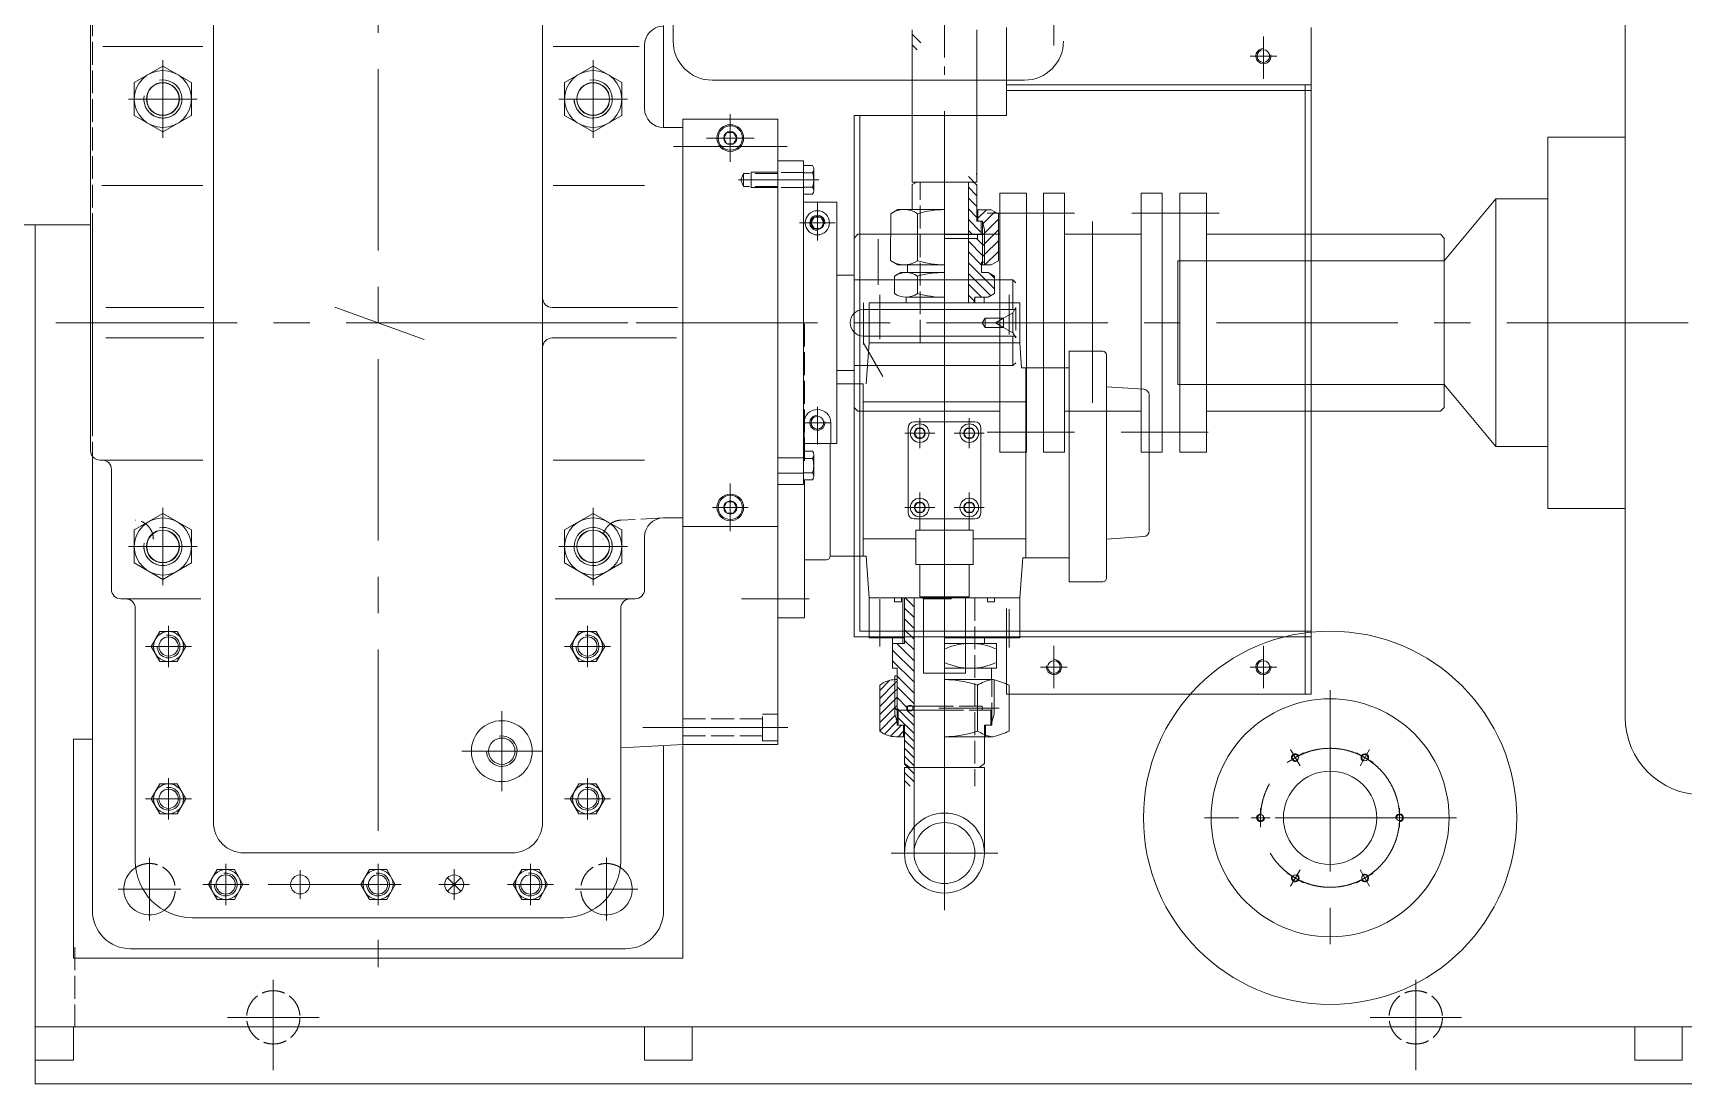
# Model space of a CAD drawing. Header units: millimetres. Extents: x 1925 to 561113, y 7411 to 433459.
# Drawn here: x 287040 to 309051, y 167604 to 181623 of the extents above; entities that cross this region are included whole.
import ezdxf

# ---------------------------------------------------------------- set-up
doc = ezdxf.new("R2010")
doc.units = ezdxf.units.MM
doc.header["$LTSCALE"] = 25.4
for name, pattern in [('ACAD_ISO02W100', [15, 12, -3]), ('CENTER', [50.8, 31.75, -6.35, 6.35, -6.35]), ('EB_DASH', [6, 3, -3])]:
    doc.linetypes.add(name, pattern=pattern)
for name, color, linetype, lineweight in [('CAXA0', 7, 'Continuous', 5), ('CAXA1', 5, 'CENTER', 5), ('CAXA2', 6, 'EB_DASH', 5), ('CAXA3', 7, 'Continuous', 5)]:
    doc.layers.add(name, color=color, linetype=linetype, lineweight=lineweight)

msp = doc.modelspace()

# ---------------------------------------------------------------- linework, layer by layer
at = {"layer": 'CAXA0', "color": 7, "linetype": 'Continuous', "lineweight": 5}
for p, q in [((287807.5, 187880.34), (287807.5, 176054.29)), ((289447.67, 186902.35), (289447.67, 171092.41)), ((293838.31, 186902.35), (293838.31, 171092.41)), ((295580.08, 186872.29), (295580.08, 181515.05)), ((308279.95, 172494.73), (308279.95, 183022.31)), ((295452.99, 181722.72), (295452.99, 180361.84)), ((298768.07, 181664.88), (298768.07, 179635.34)), ((298768.07, 181608.78), (298882.37, 181494.48)), ((299631.67, 181664.88), (299631.67, 179635.34)), ((304088.84, 172805.56), (304088.84, 181695.56)), ((289306.27, 181441.35), (287970.66, 181441.35)), ((293979.7, 181441.35), (295127.27, 181441.35)), ((295199.07, 181461.72), (295199.07, 180615.84)), ((298768.07, 181465.09), (298834.99, 181398.18)), ((288772.87, 181182.83), (288391.87, 180962.86)), ((288772.87, 181182.83), (289153.87, 180962.86)), ((294513.1, 181182.83), (294132.1, 180962.86)), ((294513.1, 181182.83), (294894.1, 180962.86)), ((295453.19, 181274.68), (295453.19, 180361.84)), ((303631.64, 181314.56), (303276.04, 181314.56)), ((288391.87, 180522.92), (288391.87, 180962.86)), ((289153.87, 180522.92), (289153.87, 180962.86)), ((294132.1, 180522.92), (294132.1, 180962.86)), ((294894.1, 180522.92), (294894.1, 180962.86)), ((296100.78, 180994.35), (300266.38, 180994.35)), ((300024.84, 180933.56), (304088.84, 180933.56)), ((304012.64, 172805.56), (304012.64, 180933.56)), ((300024.84, 180857.36), (304088.84, 180857.36)), ((288772.87, 180302.95), (288391.87, 180522.92)), ((288772.87, 180302.95), (289153.87, 180522.92)), ((294513.1, 180302.95), (294132.1, 180522.92)), ((294513.1, 180302.95), (294894.1, 180522.92)), ((295453.07, 180361.84), (295707.19, 180361.84)), ((295707.19, 180476.2), (295707.19, 172147.72)), ((295707.19, 180476.2), (295707.19, 179917.51)), ((295707.19, 180476.2), (296977.19, 180476.2)), ((296254.2, 180222.2), (296298.19, 180298.4)), ((296386.18, 180298.4), (296298.19, 180298.4)), ((296430.17, 180222.2), (296386.18, 180298.4)), ((296977.19, 175459.69), (296977.19, 180476.2)), ((296254.2, 180222.2), (296298.19, 180146)), ((296254.2, 180222.2), (296298.19, 180146)), ((296386.18, 180146), (296298.19, 180146)), ((296430.17, 180222.2), (296386.18, 180146)), ((307245.8, 180235.02), (307245.8, 175282.02)), ((307245.8, 180235.02), (308279.95, 180235.02)), ((295707.19, 179917.51), (295707.19, 178393.42)), ((296977.23, 179917.33), (297320.09, 179917.33)), ((297439.42, 179854), (297320.09, 179854)), ((297320.13, 175599.17), (297320.13, 179917.33)), ((297439.42, 179758.68), (297320.09, 179758.68)), ((297454.71, 179806.34), (297454.71, 179520.38)), ((299631.67, 179635.34), (298768.07, 179635.34)), ((298828.69, 179635.68), (298769.13, 179601.37)), ((299518.58, 179708.79), (299632.81, 179594.57)), ((299521.94, 178024.99), (299521.94, 179635.34)), ((299573.14, 179635.34), (299632.97, 179600.73)), ((299623.83, 179747.24), (299632.96, 179738.1)), ((289306.27, 179589.76), (287958.52, 179589.76)), ((293979.7, 179589.76), (295199.07, 179589.76)), ((297439.42, 179568.04), (297320.09, 179568.04)), ((297439.42, 179472.72), (297320.09, 179472.72)), ((298769.13, 179601.37), (298768.83, 179267.43)), ((299518.58, 179565.11), (299632.65, 179451.04)), ((299518.58, 179421.43), (299632.5, 179307.51)), ((299632.73, 179600.87), (299632.29, 179114.26)), ((299937.93, 179485.35), (299937.93, 176031.29)), ((300293.53, 179485.35), (299937.93, 179485.35)), ((300293.53, 179485.69), (300293.53, 176031.29)), ((300522.13, 179485.35), (300522.13, 176031.29)), ((300801.53, 179485.35), (300522.13, 179485.35)), ((300801.53, 179485.35), (300801.53, 176031.29)), ((302102.01, 179485.35), (301822.61, 179485.35)), ((301822.61, 179485.35), (301822.61, 176031.29)), ((302102.01, 179485.35), (302102.01, 176031.29)), ((302336.99, 179485.69), (302336.99, 176031.29)), ((302336.99, 179485.35), (302692.59, 179485.35)), ((302692.59, 179485.35), (302692.59, 176031.29)), ((305866.95, 178584.02), (306556.38, 179409.52)), ((306556.38, 176107.52), (306556.38, 179409.52)), ((306556.38, 179409.52), (307245.8, 179409.52)), ((297764.39, 179368.53), (297320.09, 179368.53)), ((297416.06, 179091.75), (297460.05, 179167.95)), ((297548.04, 179167.95), (297460.05, 179167.95)), ((297592.03, 179091.75), (297548.04, 179167.95)), ((297764.39, 176147.92), (297764.39, 179368.53)), ((298481.76, 179212.09), (298481.2, 178586.69)), ((298481.76, 179212.09), (298481.2, 178586.69)), ((298578.11, 179267.6), (298481.76, 179212.09)), ((298578.11, 179267.6), (298481.76, 179212.09)), ((299200.63, 179267.04), (298578.11, 179267.6)), ((299200.63, 179267.04), (298578.11, 179267.6)), ((298841.17, 179211.77), (298840.61, 178586.37)), ((298841.17, 179211.77), (298840.61, 178586.37)), ((299518.58, 179277.74), (299632.34, 179163.98)), ((299823.14, 179266.49), (299632.43, 179266.66)), ((299823.14, 179266.49), (299632.43, 179266.66)), ((299645.13, 179266.65), (299644.99, 179114.25)), ((299645.13, 179266.65), (299644.99, 179114.25)), ((299758.38, 179266.54), (299645.02, 179153.39)), ((299758.38, 179266.54), (299645.02, 179153.39)), ((299873.15, 179237.55), (299715.92, 179080.61)), ((299873.15, 179237.55), (299715.92, 179080.61)), ((299823.14, 179266.49), (299919.4, 179210.8)), ((299823.14, 179266.49), (299919.4, 179210.8)), ((299919.4, 179210.8), (299918.83, 178585.4)), ((299919.4, 179210.8), (299918.83, 178585.4)), ((286639.33, 179066.54), (287807.5, 179066.54)), ((287071.09, 173059.44), (287071.09, 179066.54)), ((297416.06, 179091.75), (297460.05, 179015.55)), ((297416.06, 179091.75), (297460.05, 179015.55)), ((297548.04, 179015.55), (297460.05, 179015.55)), ((297592.03, 179091.75), (297548.04, 179015.55)), ((299518.58, 179134.06), (299690.57, 178962.07)), ((299518.58, 178990.37), (299572.45, 178936.51)), ((299708.49, 179114.19), (299632.29, 179114.26)), ((299708.49, 179114.19), (299632.29, 179114.26)), ((299682.11, 179114.21), (299690.7, 179105.62)), ((299690.71, 179114.2), (299690.55, 178936.4)), ((299690.71, 179114.2), (299690.55, 178936.4)), ((299708.49, 179114.19), (299707.96, 178529.99)), ((299708.49, 179114.19), (299707.96, 178529.99)), ((299733.75, 178954.84), (299708.32, 178929.46)), ((299733.75, 178954.84), (299708.32, 178929.46)), ((299715.92, 179080.61), (299708.45, 179073.15)), ((299715.92, 179080.61), (299708.45, 179073.15)), ((299919.2, 178996.41), (299733.62, 178811.16)), ((299919.2, 178996.41), (299733.62, 178811.16)), ((299919.33, 179140.09), (299733.75, 178954.84)), ((299919.33, 179140.09), (299733.75, 178954.84)), ((298043.64, 178939.25), (297992.84, 178888.45)), ((299937.93, 178939.25), (298043.64, 178939.25)), ((299638.43, 178883.11), (299200.28, 178883.5)), ((299638.43, 178883.11), (299200.28, 178883.5)), ((299708.33, 178936.39), (299200.33, 178936.84)), ((299708.33, 178936.39), (299200.33, 178936.84)), ((299518.58, 178846.69), (299708.08, 178657.19)), ((299625.83, 178883.12), (299708.21, 178800.75)), ((299638.48, 178936.45), (299638.43, 178883.11)), ((299638.48, 178936.45), (299638.43, 178883.11)), ((299733.62, 178811.16), (299708.19, 178785.78)), ((299733.62, 178811.16), (299708.19, 178785.78)), ((299919.07, 178852.73), (299733.49, 178667.47)), ((299919.07, 178852.73), (299733.49, 178667.47)), ((301822.61, 178939.25), (300801.53, 178939.25)), ((305816.06, 178939.49), (302692.59, 178939.49)), ((305866.86, 178888.69), (305816.06, 178939.49)), ((305866.86, 176628.43), (305866.86, 178888.69)), ((298577.45, 178531), (298481.2, 178586.69)), ((298577.45, 178531), (298481.2, 178586.69)), ((298577.45, 178531), (299199.96, 178530.44)), ((298577.45, 178531), (299199.96, 178530.44)), ((298704.67, 178530.89), (298704.57, 178429.29)), ((298704.67, 178530.89), (298704.57, 178429.29)), ((299518.58, 178703), (299695.26, 178526.33)), ((299518.58, 178559.32), (299867.7, 178210.21)), ((299695.3, 178568.1), (299695.17, 178428.4)), ((299695.3, 178568.1), (299695.17, 178428.4)), ((299822.48, 178529.89), (299695.26, 178530)), ((299822.48, 178529.89), (299695.26, 178530)), ((299733.4, 178568.07), (299695.3, 178568.1)), ((299733.4, 178568.07), (299695.3, 178568.1)), ((299733.49, 178667.47), (299708.07, 178642.1)), ((299733.49, 178667.47), (299708.07, 178642.1)), ((299918.95, 178709.04), (299739.54, 178529.96)), ((299918.95, 178709.04), (299739.54, 178529.96)), ((299822.48, 178529.89), (299918.83, 178585.4)), ((299822.48, 178529.89), (299918.83, 178585.4)), ((302310.95, 178584.09), (305866.84, 178584.09)), ((302310.95, 176933.02), (302310.95, 178584.02)), ((302310.95, 178584.02), (305866.95, 178584.02)), ((297764.39, 178393.42), (297992.84, 178393.42)), ((300112.54, 178329.92), (297992.84, 178329.92)), ((298531.81, 178381.05), (298531.6, 178147.64)), ((298531.81, 178381.05), (298531.6, 178147.64)), ((298615.67, 178429.37), (298531.81, 178381.05)), ((298615.67, 178429.37), (298531.81, 178381.05)), ((298615.67, 178429.37), (299199.87, 178428.84)), ((298615.67, 178429.37), (299199.87, 178428.84)), ((298840.42, 178380.77), (298840.21, 178147.36)), ((298840.42, 178380.77), (298840.21, 178147.36)), ((299518.58, 178415.64), (299816.97, 178117.25)), ((299784.07, 178428.32), (299695.17, 178428.4)), ((299784.07, 178428.32), (299695.17, 178428.4)), ((299784.07, 178428.32), (299867.85, 178379.85)), ((299784.07, 178428.32), (299867.85, 178379.85)), ((299805.89, 178415.7), (299867.83, 178353.76)), ((299867.85, 178379.85), (299867.64, 178146.44)), ((299867.85, 178379.85), (299867.64, 178146.44)), ((300112.54, 178329.92), (300150.64, 178291.82)), ((300112.54, 178329.92), (300112.54, 177936.22)), ((299199.58, 178098.65), (298685.86, 178099.11)), ((299199.58, 178098.65), (298685.86, 178099.11)), ((298687.04, 178099.11), (298687.04, 178024.99)), ((299518.58, 178271.95), (299692.33, 178098.2)), ((299518.58, 178128.27), (299595.59, 178051.26)), ((299589.72, 178024.99), (299606.08, 178098.27)), ((299606.08, 178024.99), (299606.08, 178098.28)), ((299783.78, 178098.12), (299606.08, 178098.28)), ((299783.78, 178098.12), (299618.68, 178098.27)), ((299728.44, 178098.17), (299728.44, 178024.99)), ((299783.78, 178098.12), (299867.64, 178146.44)), ((299783.78, 178098.12), (299867.64, 178146.44)), ((289320.67, 177961.73), (288010.84, 177961.73)), ((295637.37, 177961.73), (293965.31, 177961.73)), ((300150.64, 177936.22), (298118.89, 177936.22)), ((298195, 177491.59), (298195, 178024.99)), ((298195, 178024.99), (300204.15, 178024.99)), ((300204.15, 177491.59), (300204.15, 178024.99)), ((289320.67, 177555.33), (288010.84, 177555.33)), ((293965.31, 177555.24), (295623.85, 177555.24)), ((300150.9, 177580.62), (298118.89, 177580.62)), ((298195, 177491.59), (298155.82, 176943.1)), ((298195, 177491.59), (300204.15, 177491.59)), ((300112.54, 177580.62), (300112.54, 177186.92)), ((300204.37, 177491.59), (300228.13, 177158.95)), ((300112.54, 177186.92), (297992.84, 177186.92)), ((300112.54, 177186.92), (300150.64, 177225.02)), ((301309.56, 177377.34), (300863.54, 177377.34)), ((300863.54, 177377.34), (300863.54, 174301.4)), ((301360.36, 177326.54), (301360.36, 174352.2)), ((295707.19, 172132.29), (295707.19, 177123.42)), ((297764.39, 177123.42), (297992.84, 177123.42)), ((300863.54, 177158.95), (300226.43, 177158.95)), ((300282.94, 177158.95), (300282.94, 174622.65)), ((297758.06, 176945.59), (298116.44, 176945.59)), ((298116.44, 176945.59), (298116.44, 174646.89)), ((301859.12, 176871.65), (301360.36, 176905.36)), ((301930.19, 176795.63), (301930.19, 174982.28)), ((302310.95, 176933.09), (305866.86, 176933.09)), ((305866.95, 176933.02), (306556.38, 176107.52)), ((298043.64, 176577.39), (297992.84, 176628.19)), ((299937.93, 176577.39), (298043.64, 176577.39)), ((298116.44, 176704.22), (300282.94, 176704.22)), ((301822.61, 176577.39), (300801.53, 176577.39)), ((305816.06, 176577.63), (302692.59, 176577.63)), ((305866.86, 176628.43), (305816.06, 176577.63)), ((297326.24, 176147.98), (297326.24, 176424.75)), ((297681.84, 176147.98), (297681.84, 176424.75)), ((298717.09, 176361.32), (298717.09, 175218.32)), ((298793.29, 176437.52), (299606.09, 176437.52)), ((298796.16, 176285.12), (298832.82, 176348.62)), ((298906.15, 176348.62), (298832.82, 176348.62)), ((298942.81, 176285.12), (298906.15, 176348.62)), ((299456.56, 176285.12), (299493.22, 176348.62)), ((299566.55, 176348.62), (299493.22, 176348.62)), ((299603.21, 176285.12), (299566.55, 176348.62)), ((299682.29, 176361.32), (299682.29, 175218.32)), ((296977.23, 175599.17), (296977.23, 176170.67)), ((297764.39, 176147.98), (297320.13, 176147.98)), ((297675.69, 176148.16), (297675.69, 174646.89)), ((297675.69, 176148.16), (297675.69, 174646.89)), ((298796.16, 176285.12), (298832.82, 176221.62)), ((298796.16, 176285.12), (298832.82, 176221.62)), ((298906.15, 176221.62), (298832.82, 176221.62)), ((298942.81, 176285.12), (298906.15, 176221.62)), ((299456.56, 176285.12), (299493.22, 176221.62)), ((299456.56, 176285.12), (299493.22, 176221.62)), ((299566.55, 176221.62), (299493.22, 176221.62)), ((299603.21, 176285.12), (299566.55, 176221.62)), ((306556.38, 176107.52), (307245.8, 176107.52)), ((287833.07, 175964.49), (287833.07, 170836.89)), ((289306.27, 175927.29), (287934.5, 175927.29)), ((293979.7, 175927.29), (295199.07, 175927.29)), ((297320.13, 175954.85), (296977.23, 175954.85)), ((297439.46, 176044.13), (297320.13, 176044.13)), ((297439.46, 175948.81), (297320.13, 175948.81)), ((297454.75, 175710.51), (297454.75, 175996.47)), ((300293.53, 176031.29), (299937.93, 176031.29)), ((300801.53, 176031.29), (300522.13, 176031.29)), ((302102.01, 176031.29), (301822.61, 176031.29)), ((302336.99, 176031.29), (302692.59, 176031.29)), ((288087.07, 174456.47), (288087.07, 175800.29)), ((297320.13, 175751.65), (296977.23, 175751.65)), ((297439.46, 175758.17), (297320.13, 175758.17)), ((297439.46, 175662.85), (297320.13, 175662.85)), ((297332.81, 175662.85), (297332.81, 173821.39)), ((296977.23, 175599.17), (297320.13, 175599.17)), ((296977.26, 172132.29), (296977.26, 175459.69)), ((288772.87, 175214.11), (288391.87, 174994.14)), ((288772.87, 175214.11), (289153.87, 174994.14)), ((294513.1, 175214.11), (294132.1, 174994.14)), ((294513.1, 175214.11), (294894.1, 174994.14)), ((296254.2, 175294.64), (296298.19, 175370.84)), ((296254.2, 175294.64), (296298.19, 175218.44)), ((296254.2, 175294.64), (296298.19, 175218.44)), ((296386.18, 175370.84), (296298.19, 175370.84)), ((296386.18, 175218.44), (296298.19, 175218.44)), ((296430.17, 175294.64), (296386.18, 175370.84)), ((296430.17, 175294.64), (296386.18, 175218.44)), ((298796.16, 175294.52), (298832.82, 175358.02)), ((298796.16, 175294.52), (298832.82, 175231.02)), ((298796.16, 175294.52), (298832.82, 175231.02)), ((298906.15, 175358.02), (298832.82, 175358.02)), ((298906.15, 175231.02), (298832.82, 175231.02)), ((298942.81, 175294.52), (298906.15, 175358.02)), ((298942.81, 175294.52), (298906.15, 175231.02)), ((299456.56, 175294.52), (299493.22, 175358.02)), ((299456.56, 175294.52), (299493.22, 175231.02)), ((299456.56, 175294.52), (299493.22, 175231.02)), ((299566.55, 175358.02), (299493.22, 175358.02)), ((299566.55, 175231.02), (299493.22, 175231.02)), ((299603.21, 175294.52), (299566.55, 175358.02)), ((299603.21, 175294.52), (299566.55, 175231.02)), ((307245.8, 175282.02), (308279.95, 175282.02)), ((288391.87, 174554.19), (288391.87, 174994.14)), ((289153.87, 174554.19), (289153.87, 174994.14)), ((294132.1, 174554.19), (294132.1, 174994.14)), ((294894.1, 174554.19), (294894.1, 174994.14)), ((295453.07, 175155.01), (295707.19, 175155.01)), ((295707.19, 175040.64), (296977.26, 175040.64)), ((298793.29, 175142.12), (299606.09, 175142.12)), ((299580.77, 174989.64), (298818.77, 174989.64)), ((298818.77, 174532.44), (298818.77, 174989.64)), ((298869.57, 174989.64), (298869.57, 175131.35)), ((299529.97, 174989.64), (299529.97, 175105.67)), ((299580.77, 174532.44), (299580.77, 174989.64)), ((295199.07, 174901.01), (295199.07, 174202.42)), ((298116.44, 174875.42), (298818.77, 174875.42)), ((299580.77, 174875.42), (300282.94, 174875.42)), ((301859.12, 174906.25), (301360.36, 174872.54)), ((287832.99, 174583.47), (287832.99, 169916.35)), ((288772.87, 174334.22), (288391.87, 174554.19)), ((288772.87, 174334.22), (289153.87, 174554.19)), ((294513.1, 174334.22), (294132.1, 174554.19)), ((294513.1, 174334.22), (294894.1, 174554.19)), ((297624.89, 174596.09), (297332.81, 174596.09)), ((297675.69, 174646.89), (298155.32, 174646.89)), ((298195, 174087.99), (298155.08, 174646.88)), ((300204.15, 174087.99), (300242.55, 174625.54)), ((300863.54, 174622.65), (300242.55, 174622.65)), ((288087.07, 174456.47), (288087.07, 174202.42)), ((299580.77, 174532.44), (298818.77, 174532.44)), ((298869.34, 174100.69), (298869.34, 174532.49)), ((298869.57, 174100.64), (298869.57, 174532.44)), ((299529.74, 174100.69), (299529.74, 174532.49)), ((299529.97, 174100.64), (299529.97, 174532.44)), ((300863.54, 174301.4), (301309.56, 174301.4)), ((288214.07, 174075.42), (288277.57, 174075.42)), ((288245.82, 174075.42), (289278.56, 174075.42)), ((288404.57, 173948.42), (288404.57, 170582.89)), ((295040.15, 174075.42), (294007.42, 174075.42)), ((294881.57, 173948.42), (294881.57, 170582.89)), ((295072.07, 174075.42), (295008.57, 174075.42)), ((298195, 174088.02), (300204.16, 174088.02)), ((298195, 174087.99), (300204.15, 174087.99)), ((298195, 174087.99), (298195, 173554.59)), ((298531.56, 174087.99), (298531.56, 174037.19)), ((298531.56, 174037.19), (298628.08, 174037.19)), ((298628.08, 174087.99), (298628.08, 174037.19)), ((298666.27, 173480.93), (298666.27, 174087.99)), ((298793.18, 173824.73), (298666.27, 173951.64)), ((298793.18, 173968.42), (298673.61, 174087.99)), ((298793.18, 174087.99), (298793.18, 170684.42)), ((299529.74, 174100.69), (298869.34, 174100.69)), ((298920.14, 173084.69), (298920.14, 174100.69)), ((299478.94, 173084.69), (299478.94, 174100.69)), ((299771.08, 174087.99), (299771.08, 174037.19)), ((299867.6, 174037.19), (299771.08, 174037.19)), ((299867.6, 174087.99), (299867.6, 174037.19)), ((300204.15, 174087.99), (300204.15, 173554.59)), ((297332.81, 173821.39), (296977.19, 173821.39)), ((298793.18, 173681.05), (298666.27, 173807.96)), ((288733.73, 173640.16), (288618.4, 173440.39)), ((288964.41, 173640.16), (288733.73, 173640.16)), ((289079.75, 173440.39), (288964.41, 173640.16)), ((294206.4, 173440.39), (294321.73, 173640.16)), ((294321.73, 173640.16), (294552.41, 173640.16)), ((294552.41, 173640.16), (294667.75, 173440.39)), ((297992.84, 173567.56), (304088.84, 173567.56)), ((298069.04, 173643.76), (304088.84, 173643.76)), ((298195, 173554.59), (298666.27, 173554.59)), ((298506.76, 173554.59), (298506.76, 173150.73)), ((298506.76, 173480.93), (298666.27, 173480.93)), ((298506.76, 173480.93), (298666.27, 173480.93)), ((298793.18, 173250), (298562.25, 173480.93)), ((298775.96, 173554.59), (298666.27, 173664.28)), ((298793.18, 173393.68), (298666.27, 173520.59)), ((298793.18, 173537.36), (298775.96, 173554.59)), ((299199.58, 173554.59), (300204.15, 173554.59)), ((299199.67, 173480.93), (299892.57, 173480.93)), ((299733.07, 173554.59), (299733.07, 173480.93)), ((299892.57, 173480.93), (299892.57, 173150.73)), ((288618.4, 173440.39), (288733.73, 173240.62)), ((288964.41, 173240.62), (288733.73, 173240.62)), ((288964.41, 173240.62), (289079.75, 173440.39)), ((294321.73, 173240.62), (294206.4, 173440.39)), ((294321.73, 173240.62), (294552.41, 173240.62)), ((294667.75, 173440.39), (294552.41, 173240.62)), ((298793.18, 173106.31), (298506.76, 173392.73)), ((298793.18, 172962.63), (298506.76, 173249.05)), ((287071.09, 167603.83), (287071.09, 173059.44)), ((298506.76, 173150.73), (298567.21, 173150.73)), ((298539.27, 173049.13), (298567.21, 173049.13)), ((298539.27, 172998.19), (298539.27, 173049.13)), ((298567.21, 172388.73), (298567.21, 173150.73)), ((298793.18, 172818.94), (298567.21, 173044.91)), ((299478.94, 173084.69), (298920.14, 173084.69)), ((299199.67, 173150.73), (299892.57, 173150.73)), ((299826.04, 172998.33), (299826.04, 173150.73)), ((298470.21, 172988.98), (298336.07, 172854.84)), ((298539.27, 172950.27), (298336.07, 172747.07)), ((298336.07, 172312.53), (298336.07, 172922.13)), ((298539.27, 172842.51), (298336.07, 172639.31)), ((298567.21, 172978.21), (298539.27, 172950.27)), ((298567.21, 172870.45), (298539.27, 172842.51)), ((298548.79, 172998.33), (298567.21, 172998.33)), ((298793.18, 172675.26), (298567.21, 172901.23)), ((299199.67, 172998.33), (299850.54, 172998.33)), ((299637.82, 172922.13), (299637.82, 172312.53)), ((300024.84, 172805.56), (304088.84, 172805.56)), ((300063.09, 172312.53), (300063.09, 172922.13)), ((295707.19, 172614.84), (295707.19, 172132.24)), ((298539.27, 172734.75), (298336.07, 172531.55)), ((298539.27, 172626.99), (298336.07, 172423.79)), ((298567.21, 172762.69), (298539.27, 172734.75)), ((298567.21, 172654.93), (298539.27, 172626.99)), ((298567.21, 172591.93), (298539.27, 172619.87)), ((298698.02, 172626.74), (298567.21, 172757.55)), ((298589.14, 172591.93), (298567.21, 172613.86)), ((298567.21, 172591.93), (299199.67, 172591.93)), ((298583.72, 172388.73), (298583.72, 172591.93)), ((298589.14, 172591.93), (298793.27, 172387.8)), ((298696.91, 172591.93), (298793.27, 172495.57)), ((298698.02, 172641.96), (299199.67, 172641.96)), ((298698.02, 172591.93), (298698.02, 172641.96)), ((298543.36, 172523.32), (298336.07, 172316.02)), ((298565.59, 172437.79), (298399.32, 172271.52)), ((298624.29, 172388.73), (298479.2, 172243.63)), ((298567.21, 172388.73), (298666.27, 172388.73)), ((298583.72, 172489.59), (298793.27, 172280.04)), ((298653.57, 172236.33), (298653.57, 172388.73)), ((298666.27, 171878.46), (298666.27, 172388.73)), ((287579.07, 172202.35), (287579.07, 169281.35)), ((287833.07, 172202.35), (287579.07, 172202.35)), ((295707.19, 172132.24), (294884.64, 172089.13)), ((296977.26, 172132.29), (295707.19, 172132.29)), ((298548.79, 172236.33), (298666.27, 172236.33)), ((298653.57, 172310.23), (298579.66, 172236.33)), ((298666.27, 172299.28), (298793.27, 172172.28)), ((298666.27, 172191.51), (298793.27, 172064.51)), ((299199.67, 172236.33), (299850.54, 172236.33)), ((299733.07, 171878.59), (299733.07, 172236.33)), ((295452.99, 172118.92), (295452.99, 169916.35)), ((295453.19, 172118.93), (295453.19, 170836.89)), ((295706.99, 172118.92), (295706.99, 169281.35)), ((298666.27, 172083.75), (298793.27, 171956.75)), ((298666.27, 171975.99), (298793.27, 171848.99)), ((298666.12, 170684.42), (298666.12, 171827.66)), ((298666.12, 171827.66), (299732.92, 171827.66)), ((298666.27, 171878.46), (298737.24, 171827.66)), ((298666.27, 171868.22), (298793.27, 171741.22)), ((298666.27, 171760.46), (298793.27, 171633.46)), ((299733.07, 171878.59), (299661.92, 171827.66)), ((299732.92, 170684.42), (299732.92, 171827.66)), ((288733.73, 171608.16), (288618.4, 171408.39)), ((288964.41, 171608.16), (288733.73, 171608.16)), ((289079.75, 171408.39), (288964.41, 171608.16)), ((294206.4, 171408.39), (294321.73, 171608.16)), ((294321.73, 171608.16), (294552.41, 171608.16)), ((294552.41, 171608.16), (294667.75, 171408.39)), ((298666.27, 171652.7), (298743.04, 171575.93)), ((288618.4, 171408.39), (288733.73, 171208.62)), ((288964.41, 171208.62), (289079.75, 171408.39)), ((294321.73, 171208.62), (294206.4, 171408.39)), ((294436.99, 171280.05), (294436.99, 171255.99)), ((294667.75, 171408.39), (294552.41, 171208.62)), ((288964.41, 171208.62), (288733.73, 171208.62)), ((294321.73, 171208.62), (294552.41, 171208.62)), ((291643.07, 170686.01), (289854.07, 170686.01)), ((291642.9, 170686.01), (293431.91, 170686.01)), ((289495.73, 170465.16), (289380.4, 170265.39)), ((289726.41, 170465.16), (289495.73, 170465.16)), ((289841.75, 170265.39), (289726.41, 170465.16)), ((291527.65, 170465.16), (291412.31, 170265.39)), ((291758.33, 170465.16), (291527.65, 170465.16)), ((291873.66, 170265.39), (291758.33, 170465.16)), ((293444.4, 170265.39), (293559.73, 170465.16)), ((293559.73, 170465.16), (293790.41, 170465.16)), ((293790.41, 170465.16), (293905.75, 170265.39)), ((289380.4, 170265.39), (289495.73, 170065.62)), ((289726.41, 170065.62), (289841.75, 170265.39)), ((291412.31, 170265.39), (291527.65, 170065.62)), ((291758.33, 170065.62), (291873.66, 170265.39)), ((293559.73, 170065.62), (293444.4, 170265.39)), ((293905.75, 170265.39), (293790.41, 170065.62)), ((289726.41, 170065.62), (289495.73, 170065.62)), ((291758.33, 170065.62), (291527.65, 170065.62)), ((293559.73, 170065.62), (293790.41, 170065.62)), ((294119.57, 169820.89), (289166.57, 169820.89)), ((295706.99, 169281.35), (287579.07, 169281.35)), ((294944.99, 169408.35), (288340.99, 169408.35)), ((323901.09, 168365.83), (287071.09, 168365.83)), ((287579.09, 167921.33), (287579.09, 168365.83)), ((295199.09, 167921.33), (295199.09, 168365.83)), ((295834.09, 167921.33), (295834.09, 168365.83)), ((308407.09, 167921.33), (308407.09, 168365.83)), ((309042.09, 167921.33), (309042.09, 168365.83)), ((287579.09, 167921.33), (287071.09, 167921.33)), ((295834.09, 167921.33), (295199.09, 167921.33)), ((309042.09, 167921.33), (308407.09, 167921.33)), ((323901.09, 167603.83), (287071.09, 167603.83))]:
    msp.add_line(p, q, dxfattribs=at)
for centre, radius in [((303453.84, 181314.56), 84.41), ((288772.87, 180742.89), 381), ((288772.87, 180742.89), 219.63), ((288772.87, 180742.89), 215.9), ((294513.1, 180742.89), 381), ((294513.27, 180742.89), 219.63), ((294513.1, 180742.89), 215.9), ((296342.19, 180222.2), 177.8), ((296342.19, 180222.2), 87.99), ((297504.04, 179091.75), 87.99), ((297504.04, 179091.75), 84.41), ((297504.04, 176424.75), 84.41), ((298869.49, 176285.12), 73.32), ((299529.89, 176285.12), 73.32), ((296342.19, 175294.64), 177.8), ((296342.19, 175294.64), 87.99), ((298869.49, 175294.52), 73.32), ((299529.89, 175294.52), 73.32), ((288772.87, 174774.17), 381), ((288772.87, 174774.17), 219.63), ((288772.87, 174774.17), 215.9), ((294513.1, 174774.17), 381), ((294513.27, 174774.17), 219.63), ((294513.1, 174774.17), 215.9), ((288849.07, 173440.39), 199.77), ((288849.07, 173440.39), 128.34), ((294437.07, 173440.39), 199.77), ((294437.07, 173440.39), 128.34), ((300659.84, 173165.95), 84.41), ((303453.84, 173165.95), 84.41), ((304343.08, 171154.59), 1587.5), ((293294.08, 172043.48), 406.4), ((293294.08, 172043.48), 175.7), ((303879.53, 171957.49), 41.18), ((304806.63, 171957.49), 41.18), ((304343.08, 171154.59), 622.3), ((288849.07, 171408.39), 199.77), ((288849.07, 171408.39), 128.34), ((294437.07, 171408.39), 199.77), ((294437.07, 171408.39), 128.34), ((299199.52, 170684.42), 533.4), ((299199.52, 170684.42), 406.34), ((303415.98, 171154.59), 41.18), ((305270.18, 171154.59), 41.18), ((289611.07, 170265.39), 199.77), ((289611.07, 170265.39), 128.34), ((290604.44, 170265.39), 127), ((291642.99, 170265.39), 199.77), ((291643.07, 170265.39), 128.34), ((292659.07, 170265.39), 127), ((293675.07, 170265.39), 199.77), ((293675.07, 170265.39), 128.34), ((303879.53, 170351.7), 41.18), ((304806.63, 170351.7), 41.18)]:
    msp.add_circle(centre, radius, dxfattribs=at)
for centre, radius, start, end in [((295453.07, 181461.72), 254, 93, 180), ((296100.78, 181515.05), 520.7, 180, 270), ((300266.38, 181515.05), 520.7, 270, 0), ((303453.84, 181314.56), 101.6, 90, 10), ((288772.87, 180742.89), 254, 180, 100), ((294513.27, 180742.89), 254, 180, 100), ((288772.87, 180742.89), 254, 170, 0), ((294513.1, 180742.89), 254, 180, 10), ((295453.07, 180615.84), 254, 180, 270), ((296342.19, 180222.2), 161.67, 0, 180), ((296342.19, 180222.2), 161.67, 180, 0), ((297372.77, 179806.34), 81.93, 324.42999, 35.57001), ((297149.91, 179663.36), 304.8, 341.776086, 18.223914), ((297372.77, 179520.38), 81.93, 324.42999, 35.57001), ((297504.04, 179091.75), 161.67, 0, 180), ((297504.04, 179091.75), 101.6, 350, 270), ((298661.23, 178949.32), 318.21, 55.564318, 124.332813), ((298661.23, 178949.32), 318.21, 55.564318, 124.332813), ((299199.56, 178077.61), 1189.43, 89.948565, 107.536519), ((299199.56, 178077.61), 1189.43, 89.948565, 107.536519), ((297504.04, 179091.75), 161.67, 180, 0), ((298661.14, 178849.14), 318.21, 235.564318, 304.332813), ((298661.14, 178849.14), 318.21, 235.564318, 304.332813), ((299201.03, 179719.88), 1189.43, 252.360611, 269.948565), ((299201.03, 179719.88), 1189.43, 252.360611, 269.948565), ((298685.92, 178159.11), 270.2, 55.123382, 124.773748), ((298685.92, 178159.11), 270.2, 55.123382, 124.773748), ((299198.65, 177070.01), 1358.83, 89.948565, 105.285739), ((299198.65, 177070.01), 1358.83, 89.948565, 105.285739), ((293965.31, 178088.73), 127, 180, 270), ((298686.11, 178369.31), 270.2, 235.123382, 304.773748), ((298686.11, 178369.31), 270.2, 235.123382, 304.773748), ((299200.8, 179457.48), 1358.83, 254.611392, 269.948565), ((299200.8, 179457.48), 1358.83, 254.611392, 269.948565), ((298118.89, 177758.53), 177.8, 90, 270), ((293965.31, 177428.24), 127, 90, 180), ((301309.56, 177326.54), 50.8, 0, 90), ((301853.99, 176795.63), 76.2, 0, 86.133913), ((297504.04, 176424.75), 177.8, 0, 180), ((298793.29, 176361.32), 76.2, 90, 180), ((298869.49, 176285.12), 124.21, 0, 180), ((299529.89, 176285.12), 124.21, 0, 180), ((299606.09, 176361.32), 76.2, 0, 90), ((298869.49, 176285.12), 124.21, 180, 0), ((299529.89, 176285.12), 124.21, 180, 0), ((287934.5, 176054.29), 127, 180, 270), ((287960.07, 175800.29), 127, 0, 90), ((297372.82, 175996.47), 81.93, 324.42999, 35.57001), ((297149.95, 175853.49), 304.8, 341.776086, 18.223914), ((297372.82, 175710.51), 81.93, 324.42999, 35.57001), ((296342.19, 175294.64), 161.67, 0, 180), ((296342.19, 175294.64), 161.67, 180, 0), ((298793.29, 175218.32), 76.2, 180, 270), ((298869.49, 175294.52), 124.21, 0, 180), ((298869.49, 175294.52), 124.21, 180, 0), ((299529.89, 175294.52), 124.21, 0, 180), ((299529.89, 175294.52), 124.21, 180, 0), ((299606.09, 175218.32), 76.2, 270, 0), ((288772.87, 174774.17), 254, 180, 100), ((294513.27, 174774.17), 254, 260, 180), ((295453.07, 174901.01), 254, 90, 180), ((288772.87, 174774.17), 254, 170, 0), ((294513.1, 174774.17), 254, 180, 10), ((301853.99, 174982.28), 76.2, 273.866087, 0), ((297624.89, 174646.89), 50.8, 270, 0), ((297624.89, 174646.89), 50.8, 270, 0), ((301309.56, 174352.2), 50.8, 270, 0), ((288214.07, 174202.42), 127, 180, 270), ((295072.07, 174202.42), 127, 270, 0), ((288277.57, 173948.42), 127, 0, 90), ((295008.57, 173948.42), 127, 90, 180), ((288849.07, 173440.39), 152.4, 180, 100), ((294437.07, 173440.39), 152.4, 180, 100), ((299546.12, 172655.23), 825.7, 65.191398, 114.808602), ((299546.12, 173976.42), 825.7, 245.191398, 294.808602), ((300659.84, 173165.95), 101.6, 170, 90), ((298548.79, 172663.3), 335.03, 89.999998, 129.415958), ((299199.67, 171700.54), 1297.78, 70.268386, 90), ((299940.3, 172445.52), 564.49, 101.677633, 122.401693), ((299503.68, 171696.27), 1347.46, 65.470754, 75.083088), ((309314.09, 172494.73), 1034.14, 180, 270), ((293294.08, 172043.48), 203.2, 180, 100), ((298548.79, 172571.35), 335.03, 230.584042, 270.000002), ((299199.67, 173534.11), 1297.78, 270, 289.731614), ((299940.3, 172789.13), 564.49, 237.598307, 258.322367), ((299503.68, 173538.38), 1347.46, 284.916912, 294.529246), ((288849.07, 171408.39), 152.4, 180, 100), ((294437.07, 171408.39), 152.4, 180, 100), ((289854.07, 171092.41), 406.4, 180, 270), ((293431.91, 171092.41), 406.4, 270, 0), ((288594.99, 170202.1), 342.9, 122.619871, 304.723525), ((289166.57, 170582.89), 762, 180, 270), ((289611.07, 170265.39), 152.4, 180, 100), ((291643.07, 170265.39), 152.4, 180, 100), ((293675.07, 170265.39), 152.4, 180, 100), ((294119.57, 170582.89), 762, 270, 0), ((294690.99, 170202.1), 342.9, 235.291811, 57.349293), ((288340.99, 169916.35), 508, 180, 270), ((294944.99, 169916.35), 508, 270, 0)]:
    msp.add_arc(centre, radius, start, end, dxfattribs=at)
at = {"layer": 'CAXA1', "linetype": 'CENTER', "lineweight": 5, "ltscale": 3}
for p, q in [((291643.09, 192754.79), (291643.09, 169163.19)), ((299199.74, 181523.92), (299199.74, 186394.36)), ((299199.78, 186394.36), (299199.78, 181298.03)), ((300659.84, 181454.98), (300659.84, 182021.92)), ((300659.84, 181936.86), (300659.84, 181581.26)), ((303453.84, 181010.48), (303453.84, 181577.42)), ((303453.84, 181492.36), (303453.84, 181136.76)), ((288772.87, 181259.03), (288772.87, 180226.75)), ((294513.1, 181259.03), (294513.1, 180226.75)), ((299199.67, 178160.85), (299199.67, 181174.68)), ((288772.87, 181098.49), (288772.87, 180387.29)), ((288772.87, 181073.09), (288772.87, 180412.69)), ((294513.27, 181098.49), (294513.27, 180387.29)), ((294513.27, 181073.09), (294513.27, 180412.69)), ((289230.07, 180742.89), (288315.67, 180742.89)), ((288417.27, 180742.89), (289128.47, 180742.89)), ((288442.67, 180742.89), (289103.07, 180742.89)), ((294055.9, 180742.89), (294970.3, 180742.89)), ((294157.67, 180742.89), (294868.87, 180742.89)), ((294183.07, 180742.89), (294843.47, 180742.89)), ((296342.19, 180539.7), (296342.19, 179904.7)), ((296342.19, 180460.07), (296342.19, 179984.33)), ((295586.54, 180107.92), (297101, 180107.92)), ((295963.44, 180107.92), (296778.07, 180107.92)), ((296659.69, 180222.2), (296024.69, 180222.2)), ((296580.06, 180222.2), (296104.31, 180222.2)), ((299199.52, 179900.04), (299199.52, 177554.03)), ((299199.52, 179855.4), (299199.52, 169922.66)), ((299199.56, 178160.79), (299199.56, 179959.59)), ((297053.39, 179663.39), (296450.02, 179663.39)), ((297113.57, 179663.39), (296450.02, 179663.39)), ((297521.81, 179663.36), (296631.59, 179663.36)), ((299199.36, 178227.18), (299199.36, 179776.56)), ((297504.04, 178898.57), (297504.04, 179368.53)), ((297504.04, 179329.62), (297504.04, 178853.88)), ((297504.04, 178913.95), (297504.04, 179269.55)), ((299768.89, 179218.6), (300933.41, 179218.6)), ((302861.64, 179218.6), (301697.11, 179218.6)), ((297741.91, 179091.75), (297266.17, 179091.75)), ((297681.84, 179091.75), (297326.24, 179091.75)), ((301172.62, 179110.92), (301172.62, 176405.99)), ((298313.09, 178871.98), (298313.09, 178262.38)), ((298335.98, 178130.51), (298335.98, 177537.8)), ((300063.18, 178130.51), (300063.18, 177600.16)), ((291067.63, 177967.73), (292258.7, 177534.22)), ((298118.89, 177469.75), (298118.89, 178023.92)), ((287345.32, 177758.52), (329057.15, 177758.52)), ((293065.15, 177758.42), (294976.58, 177758.42)), ((298377.91, 177041.43), (298116.29, 177494.57)), ((299199.58, 177594.32), (299199.58, 171237.53)), ((299199.69, 177409.67), (299199.69, 173210.46)), ((297504.04, 176135.22), (297504.04, 176638.14)), ((297504.04, 176602.55), (297504.04, 176246.95)), ((297681.84, 176424.75), (297326.24, 176424.75)), ((298869.49, 176485.53), (298869.49, 176084.72)), ((299529.89, 176485.53), (299529.89, 176084.72)), ((299069.89, 176285.12), (298669.08, 176285.12)), ((299730.29, 176285.12), (299329.48, 176285.12)), ((299768.89, 176298.04), (300933.41, 176298.04)), ((302718.99, 176298.04), (301554.47, 176298.04)), ((296342.19, 174977.14), (296342.19, 175612.14)), ((296342.19, 175532.52), (296342.19, 175056.77)), ((298869.49, 175494.93), (298869.49, 175094.12)), ((299529.89, 175494.93), (299529.89, 175094.12)), ((288772.87, 175290.31), (288772.87, 174258.02)), ((294513.1, 175290.31), (294513.1, 174258.02)), ((296580.06, 175294.64), (296104.31, 175294.64)), ((299069.89, 175294.52), (298669.08, 175294.52)), ((299730.29, 175294.52), (299329.48, 175294.52)), ((288772.87, 175192.99), (288772.87, 174481.79)), ((288772.87, 175104.37), (288772.87, 174443.97)), ((294513.27, 175192.99), (294513.27, 174481.79)), ((294513.27, 174443.97), (294513.27, 175104.37)), ((289230.07, 174774.17), (288315.67, 174774.17)), ((288442.67, 174774.17), (289103.07, 174774.17)), ((294055.9, 174774.17), (294970.3, 174774.17)), ((294183.07, 174774.17), (294843.47, 174774.17)), ((299199.54, 174164.46), (299198.83, 171776.86)), ((297394.38, 174075.54), (296489.94, 174075.54)), ((297228.62, 174075.35), (296637.05, 174075.35)), ((298335.98, 174072.05), (298335.98, 173441.44)), ((298910.02, 174075.29), (299291.02, 174075.29)), ((300063.18, 173936.23), (300063.18, 173428.5)), ((288849.07, 173164.42), (288849.07, 173716.36)), ((288849.07, 173688.04), (288849.07, 173192.74)), ((288849.07, 173668.99), (288849.07, 173211.79)), ((294437.07, 173164.42), (294437.07, 173716.36)), ((294437.07, 173688.04), (294437.07, 173192.74)), ((294437.07, 173668.99), (294437.07, 173211.79)), ((300659.84, 172882.48), (300659.84, 173449.42)), ((303453.84, 172882.48), (303453.84, 173449.42)), ((288542.2, 173440.39), (289155.95, 173440.39)), ((288601.42, 173440.39), (289096.72, 173440.39)), ((288620.47, 173440.39), (289077.67, 173440.39)), ((294743.95, 173440.39), (294130.2, 173440.39)), ((294189.42, 173440.39), (294684.72, 173440.39)), ((294208.47, 173440.39), (294665.67, 173440.39)), ((300659.84, 173343.75), (300659.84, 172988.15)), ((303453.84, 173343.75), (303453.84, 172988.15)), ((300482.04, 173165.95), (300837.64, 173165.95)), ((303631.64, 173165.95), (303276.04, 173165.95)), ((304343.08, 172857.95), (304343.08, 169419.06)), ((293294.08, 172576.88), (293294.08, 171510.08)), ((299123.47, 172617.33), (299926.74, 172617.33)), ((295174.83, 172360.84), (295963.44, 172360.84)), ((297110.3, 172360.89), (295549.11, 172360.89)), ((296392.99, 172360.89), (297044.24, 172360.89)), ((293294.08, 172322.88), (293294.08, 171764.08)), ((292760.68, 172043.48), (293827.48, 172043.48)), ((293014.68, 172043.48), (293573.48, 172043.48)), ((303989.52, 172020.99), (303769.55, 171893.99)), ((303943.03, 171847.5), (303816.03, 172067.47)), ((304916.62, 171893.99), (304696.65, 172020.99)), ((304743.13, 171847.5), (304870.13, 172067.47)), ((288849.07, 171132.42), (288849.07, 171684.36)), ((294437.07, 171132.42), (294437.07, 171684.36)), ((288849.07, 171656.04), (288849.07, 171160.74)), ((288849.07, 171636.99), (288849.07, 171179.79)), ((294437.07, 171656.04), (294437.07, 171160.74)), ((294437.07, 171636.99), (294437.07, 171179.79)), ((288542.2, 171408.39), (289155.95, 171408.39)), ((288601.42, 171408.39), (289096.72, 171408.39)), ((288620.47, 171408.39), (289077.67, 171408.39)), ((294743.95, 171408.39), (294130.2, 171408.39)), ((294189.42, 171408.39), (294684.72, 171408.39)), ((294208.47, 171408.39), (294665.67, 171408.39)), ((303415.98, 171281.59), (303415.98, 171027.59)), ((305270.18, 171027.59), (305270.18, 171281.59)), ((306029.87, 171154.59), (302668.13, 171154.59)), ((303542.98, 171154.59), (303288.98, 171154.59)), ((305143.18, 171154.59), (305397.18, 171154.59)), ((288594.99, 170621.2), (288594.99, 169783)), ((294690.99, 170621.2), (294690.99, 169783)), ((299910.72, 170684.42), (298488.32, 170684.42)), ((289611.07, 169989.42), (289611.07, 170541.36)), ((289611.07, 170513.04), (289611.07, 170017.74)), ((289611.07, 170493.99), (289611.07, 170036.79)), ((290604.44, 170455.89), (290604.44, 170074.89)), ((291642.99, 169989.42), (291642.99, 170541.36)), ((291643.07, 170493.99), (291643.07, 170036.79)), ((292659.07, 170468.59), (292659.07, 170062.19)), ((293675.07, 169989.42), (293675.07, 170541.36)), ((293675.07, 170513.04), (293675.07, 170017.74)), ((293675.07, 170493.99), (293675.07, 170036.79)), ((303769.55, 170415.2), (303989.52, 170288.2)), ((303943.03, 170461.69), (303816.03, 170241.72)), ((304696.65, 170288.2), (304916.62, 170415.2)), ((304743.13, 170461.69), (304870.13, 170241.72)), ((288175.89, 170202.1), (289014.09, 170202.1)), ((289304.2, 170265.39), (289917.95, 170265.39)), ((289363.42, 170265.39), (289858.72, 170265.39)), ((289382.47, 170265.39), (289839.67, 170265.39)), ((291414.47, 170265.39), (290178.91, 170265.39)), ((290794.94, 170265.39), (290413.94, 170265.39)), ((291336.11, 170265.39), (291949.86, 170265.39)), ((291414.47, 170265.39), (291871.67, 170265.39)), ((292455.87, 170265.39), (292862.27, 170265.39)), ((293981.95, 170265.39), (293368.2, 170265.39)), ((293427.42, 170265.39), (293922.72, 170265.39)), ((293446.47, 170265.39), (293903.67, 170265.39)), ((294271.89, 170202.1), (295110.09, 170202.1)), ((290246.09, 167788.85), (290246.09, 168991.45)), ((305486.09, 167788.85), (305486.09, 168991.45)), ((290855.69, 168492.83), (289636.49, 168492.83)), ((306095.69, 168492.83), (304876.49, 168492.83))]:
    msp.add_line(p, q, dxfattribs=at)
msp.add_circle((304343.08, 171154.59), 927.1, dxfattribs=at)
at = {"layer": 'CAXA2', "color": 7, "linetype": 'ACAD_ISO02W100', "lineweight": 5}
for p, q in [((287833.14, 187981.78), (287833.14, 175284.57)), ((296519.99, 179749.75), (296480.64, 179663.39)), ((296480.64, 179663.39), (296519.99, 179577.03)), ((296519.99, 179577.03), (296519.99, 179749.75)), ((296977.19, 179749.75), (296519.99, 179749.75)), ((296621.59, 179561.79), (296621.59, 179764.99)), ((297326.23, 179764.85), (296977.19, 179764.85)), ((298876.78, 177491.67), (298876.78, 179635.34)), ((296977.19, 179577.03), (296519.99, 179577.03)), ((297326.23, 179561.65), (296977.11, 179561.65)), ((287833.01, 179091.92), (287833.01, 176424.92)), ((299987.74, 177821.54), (300110.87, 177892.87)), ((300150.35, 177961.47), (300110.87, 177892.87)), ((300110.87, 177892.87), (300111.26, 177623.57)), ((300150.35, 177961.47), (300150.94, 177555.07)), ((297332.81, 175916.79), (297332.81, 177758.25)), ((299739.92, 177821.18), (299703.35, 177757.63)), ((299740.1, 177694.18), (299703.35, 177757.63)), ((299739.92, 177821.18), (299987.74, 177821.54)), ((299739.92, 177821.18), (299740.1, 177694.18)), ((299740.1, 177694.18), (299987.92, 177694.54)), ((299877.84, 177757.88), (299987.74, 177821.54)), ((299877.84, 177757.88), (299987.92, 177694.54)), ((299987.74, 177821.54), (299987.92, 177694.54)), ((299987.92, 177694.54), (300111.26, 177623.57)), ((300150.94, 177555.07), (300111.26, 177623.57)), ((295452.55, 175155.01), (294880.98, 175125.05)), ((299605.98, 174087.99), (299605.98, 171575.93)), ((299832.13, 172388.73), (299832.13, 172998.33)), ((299701.32, 172641.96), (299199.67, 172641.96)), ((299832.13, 172591.93), (299199.67, 172591.93)), ((299701.32, 172591.93), (299701.32, 172641.96)), ((299815.62, 172388.73), (299815.62, 172591.93)), ((296773.99, 172475.19), (295707.19, 172475.19)), ((296773.99, 172183.09), (296773.99, 172538.69)), ((296977.19, 172538.69), (296773.99, 172538.69)), ((296773.99, 172199.22), (296773.99, 172522.56)), ((299733.07, 172236.33), (299733.07, 172388.73)), ((299832.13, 172388.73), (299733.07, 172388.73)), ((299745.77, 172236.33), (299745.77, 172388.73)), ((296773.99, 172246.59), (295707.19, 172246.59)), ((296977.19, 172183.09), (296773.99, 172183.09)), ((288848.99, 171280.05), (288848.99, 171255.99)), ((287598.65, 168360.57), (287598.65, 169503.57))]:
    msp.add_line(p, q, dxfattribs=at)
for centre in [(290246.09, 168492.83), (305486.09, 168492.83)]:
    msp.add_circle(centre, 355.6, dxfattribs=at)
for centre, radius, start, end in [((288391.7, 174871.4), 254, 0, 87), ((294894.27, 174871.4), 254, 93, 180), ((294894.27, 174871.4), 254, 93, 180), ((288594.99, 170202.1), 342.9, 304.723525, 122.619871), ((294690.99, 170202.1), 342.9, 57.349293, 235.291811)]:
    msp.add_arc(centre, radius, start, end, dxfattribs=at)
at = {"layer": 'CAXA3', "color": 7, "linetype": 'Continuous', "lineweight": 5}
for p, q in [((300024.84, 180522.08), (300024.84, 181695.56)), ((297992.84, 180522.08), (300024.84, 180522.08)), ((297992.84, 173567.56), (297992.84, 180522.08)), ((298069.04, 173643.76), (298069.04, 180522.08)), ((299733.79, 178999.93), (299708.49, 179114.19)), ((299733.79, 178999.93), (299708.49, 179114.19)), ((299733.79, 178999.93), (299733.36, 178524.5)), ((299733.79, 178999.93), (299733.36, 178524.5)), ((298645.35, 173480.93), (298645.35, 174087.99)), ((300024.84, 172805.56), (300024.84, 173948.56)), ((298539.27, 172539.08), (298539.27, 172998.19)), ((299860.07, 172539.08), (299860.07, 172998.19)), ((298539.27, 172539.08), (298567.21, 172431.58)), ((299860.07, 172539.08), (299832.13, 172431.58)), ((292569.27, 170175.59), (292748.87, 170355.2)), ((292748.87, 170175.59), (292569.27, 170355.2))]:
    msp.add_line(p, q, dxfattribs=at)
at = {"layer": 'CAXA3', "color": 7, "lineweight": 5}
for p, q in [((296977.19, 179764.99), (296621.59, 179764.99)), ((296977.19, 179561.79), (296621.59, 179561.79))]:
    msp.add_line(p, q, dxfattribs=at)
at = {"layer": 'CAXA3', "color": 7, "linetype": 'Continuous', "lineweight": 5}
for centre, radius in [((304343.08, 171154.59), 2489.2), ((298742.4, 172617.52), 37.5)]:
    msp.add_circle(centre, radius, dxfattribs=at)
at = {"layer": 'CAXA3', "color": 7, "lineweight": 5}
for centre, radius, start, end in [((297504.04, 176424.75), 101.6, 90, 10), ((303453.84, 173165.95), 101.6, 90, 10), ((303879.53, 171957.49), 50.8, 30, 310), ((304806.63, 171957.49), 50.8, 330, 250), ((303415.98, 171154.59), 50.8, 90, 10), ((305270.18, 171154.59), 50.8, 270, 190), ((303879.53, 170351.7), 50.8, 150, 70), ((304806.63, 170351.7), 50.8, 210, 130)]:
    msp.add_arc(centre, radius, start, end, dxfattribs=at)

doc.saveas('drawing.dxf')
